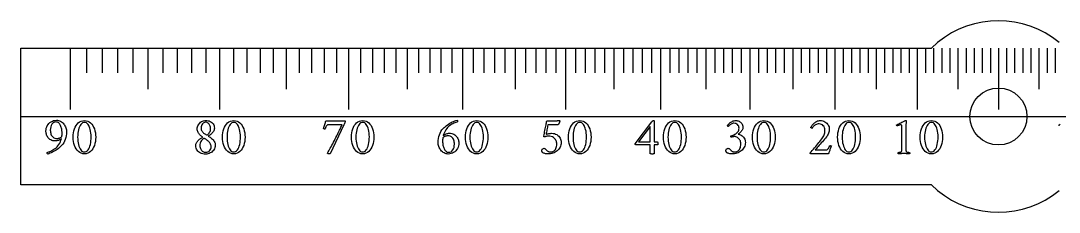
# Model space of a CAD drawing. Header units: millimetres. Extents: x -76 to 76, y -7 to 7.
# Drawn here: x -76 to 4.7, y -7.4 to 7.4 of the extents above; entities that cross this region are included whole.
import ezdxf

# ---------------------------------------------------------------- set-up
doc = ezdxf.new("R2010")
doc.units = ezdxf.units.MM
for name, color, linetype in [('CUT_INNER', 6, 'Continuous'), ('CUT_OUTER', 1, 'Continuous'), ('ENGRAVE', 7, 'Continuous'), ('ENGRAVE_FINE', 8, 'Continuous'), ('GUIDE', 3, 'Continuous'), ('TEXT', 5, 'Continuous')]:
    doc.layers.add(name, color=color, linetype=linetype)

msp = doc.modelspace()

# ---------------------------------------------------------------- linework, layer by layer
at = {"layer": 'CUT_INNER'}
msp.add_circle((0, 0), 2.2145, dxfattribs=at)
at = {"layer": 'CUT_OUTER'}
msp.add_lwpolyline([(-4.725, -5.7574), (-5.2075, -5.32), (-76, -5.32), (-76, 5.32), (-5.2075, 5.32), (-4.725, 5.7574)], dxfattribs=at)
for start, end in [(50.625, 129.375), (230.625, 309.375)]:
    msp.add_arc((0, 0), 7.448, start, end, dxfattribs=at)
at = {"layer": 'ENGRAVE'}
for points in [[(-72.15, 5.32), (-72.15, 0.532)], [(-66.1133, 5.32), (-66.1133, 2.128)], [(-60.541, 5.32), (-60.541, 0.532)], [(-55.3626, 5.32), (-55.3626, 2.128)], [(-50.52, 5.32), (-50.52, 0.532)], [(-45.9646, 5.32), (-45.9646, 2.128)], [(-41.6558, 5.32), (-41.6558, 0.532)], [(-37.5589, 5.32), (-37.5589, 2.128)], [(-33.6441, 5.32), (-33.6441, 0.532)], [(-29.8855, 5.32), (-29.8855, 2.128)], [(-26.2605, 5.32), (-26.2605, 0.532)], [(-22.7488, 5.32), (-22.7488, 2.128)], [(-19.3325, 5.32), (-19.3325, 0.532)], [(-15.9953, 5.32), (-15.9953, 2.128)], [(-12.722, 5.32), (-12.722, 0.532)], [(-9.4987, 5.32), (-9.4987, 2.128)], [(-6.3123, 5.32), (-6.3123, 0.532)], [(-3.1501, 5.32), (-3.1501, 2.128)], [(0, 5.32), (0, 0.532)], [(0, 5.32), (0, 0.532)], [(3.1501, 5.32), (3.1501, 2.128)]]:
    msp.add_lwpolyline(points, dxfattribs=at)
at = {"layer": 'ENGRAVE_FINE'}
for points in [[(-70.9016, 5.32), (-70.9016, 3.4048)], [(-69.6744, 5.32), (-69.6744, 3.4048)], [(-68.4678, 5.32), (-68.4678, 3.4048)], [(-67.281, 5.32), (-67.281, 3.4048)], [(-64.9642, 5.32), (-64.9642, 3.4048)], [(-63.8329, 5.32), (-63.8329, 3.4048)], [(-62.719, 5.32), (-62.719, 3.4048)], [(-61.6219, 5.32), (-61.6219, 3.4048)], [(-59.4759, 5.32), (-59.4759, 3.4048)], [(-58.4259, 5.32), (-58.4259, 3.4048)], [(-57.3907, 5.32), (-57.3907, 3.4048)], [(-56.3698, 5.32), (-56.3698, 3.4048)], [(-54.3689, 5.32), (-54.3689, 3.4048)], [(-53.3882, 5.32), (-53.3882, 3.4048)], [(-52.42, 5.32), (-52.42, 3.4048)], [(-51.4641, 5.32), (-51.4641, 3.4048)], [(-49.5873, 5.32), (-49.5873, 3.4048)], [(-48.6658, 5.32), (-48.6658, 3.4048)], [(-47.755, 5.32), (-47.755, 3.4048)], [(-46.8548, 5.32), (-46.8548, 3.4048)], [(-45.0843, 5.32), (-45.0843, 3.4048)], [(-44.2136, 5.32), (-44.2136, 3.4048)], [(-43.3521, 5.32), (-43.3521, 3.4048)], [(-42.4996, 5.32), (-42.4996, 3.4048)], [(-40.8205, 5.32), (-40.8205, 3.4048)], [(-39.9934, 5.32), (-39.9934, 3.4048)], [(-39.1743, 5.32), (-39.1743, 3.4048)], [(-38.3628, 5.32), (-38.3628, 3.4048)], [(-36.7623, 5.32), (-36.7623, 3.4048)], [(-35.9727, 5.32), (-35.9727, 3.4048)], [(-35.1899, 5.32), (-35.1899, 3.4048)], [(-34.4138, 5.32), (-34.4138, 3.4048)], [(-32.8806, 5.32), (-32.8806, 3.4048)], [(-32.1232, 5.32), (-32.1232, 3.4048)], [(-31.3717, 5.32), (-31.3717, 3.4048)], [(-30.6259, 5.32), (-30.6259, 3.4048)], [(-29.1505, 5.32), (-29.1505, 3.4048)], [(-28.4206, 5.32), (-28.4206, 3.4048)], [(-27.6958, 5.32), (-27.6958, 3.4048)], [(-26.9758, 5.32), (-26.9758, 3.4048)], [(-25.5497, 5.32), (-25.5497, 3.4048)], [(-24.8432, 5.32), (-24.8432, 3.4048)], [(-24.1411, 5.32), (-24.1411, 3.4048)], [(-23.443, 5.32), (-23.443, 3.4048)], [(-22.0585, 5.32), (-22.0585, 3.4048)], [(-21.3718, 5.32), (-21.3718, 3.4048)], [(-20.6887, 5.32), (-20.6887, 3.4048)], [(-20.009, 5.32), (-20.009, 3.4048)], [(-18.6593, 5.32), (-18.6593, 3.4048)], [(-17.989, 5.32), (-17.989, 3.4048)], [(-17.3217, 5.32), (-17.3217, 3.4048)], [(-16.6571, 5.32), (-16.6571, 3.4048)], [(-15.336, 5.32), (-15.336, 3.4048)], [(-14.6791, 5.32), (-14.6791, 3.4048)], [(-14.0245, 5.32), (-14.0245, 3.4048)], [(-13.3722, 5.32), (-13.3722, 3.4048)], [(-12.0738, 5.32), (-12.0738, 3.4048)], [(-11.4274, 5.32), (-11.4274, 3.4048)], [(-10.7829, 5.32), (-10.7829, 3.4048)], [(-10.14, 5.32), (-10.14, 3.4048)], [(-8.8589, 5.32), (-8.8589, 3.4048)], [(-8.2205, 5.32), (-8.2205, 3.4048)], [(-7.5833, 5.32), (-7.5833, 3.4048)], [(-6.9473, 5.32), (-6.9473, 3.4048)], [(-5.6783, 5.32), (-5.6783, 3.4048)], [(-5.0452, 5.32), (-5.0452, 3.4048)], [(-4.4129, 5.32), (-4.4129, 3.4048)], [(-3.7812, 5.32), (-3.7812, 3.4048)], [(-2.5195, 5.32), (-2.5195, 3.4048)], [(-1.8893, 5.32), (-1.8893, 3.4048)], [(-1.2594, 5.32), (-1.2594, 3.4048)], [(-0.6296, 5.32), (-0.6296, 3.4048)], [(0.6296, 5.32), (0.6296, 3.4048)], [(1.2594, 5.32), (1.2594, 3.4048)], [(1.8893, 5.32), (1.8893, 3.4048)], [(2.5195, 5.32), (2.5195, 3.4048)], [(3.7812, 5.32), (3.7812, 3.4048)], [(4.4129, 5.32), (4.4129, 3.4048)]]:
    msp.add_lwpolyline(points, dxfattribs=at)
at = {"layer": 'GUIDE'}
msp.add_lwpolyline([(-76, 0), (76, 0)], dxfattribs=at)
at = {"layer": 'TEXT'}
for points in [[(-73.954, -2.8035), (-73.888, -2.7808), (-73.8176, -2.754), (-73.7428, -2.7232), (-73.6636, -2.6881), (-73.5822, -2.648), (-73.5004, -2.6017), (-73.4184, -2.5491), (-73.3362, -2.4904), (-73.2557, -2.4247), (-73.1792, -2.3509), (-73.1064, -2.2692), (-73.0376, -2.1795), (-72.9749, -2.0808), (-72.9207, -1.972), (-72.875, -1.8532), (-72.8378, -1.7244), (-72.8912, -1.7652), (-72.9485, -1.8011), (-73.0097, -1.8321), (-73.0747, -1.8582), (-73.1396, -1.8789), (-73.2008, -1.8937), (-73.2581, -1.9026), (-73.3115, -1.9056), (-73.4123, -1.9007), (-73.5045, -1.886), (-73.5883, -1.8616), (-73.6636, -1.8273), (-73.7311, -1.7855), (-73.7913, -1.7383), (-73.8443, -1.6856), (-73.8902, -1.6276), (-73.9293, -1.5661), (-73.9622, -1.503), (-73.989, -1.4384), (-74.0096, -1.3722), (-74.0249, -1.307), (-74.0359, -1.2451), (-74.0424, -1.1865), (-74.0446, -1.1313), (-74.0378, -1.0203), (-74.0173, -0.914), (-73.9832, -0.8123), (-73.9355, -0.7153), (-73.8761, -0.6251), (-73.8073, -0.5438), (-73.7289, -0.4716), (-73.641, -0.4084), (-73.5457, -0.3571), (-73.4453, -0.3204), (-73.3398, -0.2984), (-73.2291, -0.2911), (-73.1407, -0.2961), (-73.0566, -0.3111), (-72.977, -0.3362), (-72.9017, -0.3714), (-72.8313, -0.4147), (-72.7663, -0.4646), (-72.7067, -0.5208), (-72.6525, -0.5835), (-72.6041, -0.6513), (-72.5619, -0.723), (-72.5258, -0.7986), (-72.496, -0.878), (-72.4725, -0.9592), (-72.4558, -1.0401), (-72.4458, -1.1208), (-72.4424, -1.2013), (-72.4485, -1.3537), (-72.4666, -1.502), (-72.4969, -1.6461), (-72.5392, -1.7861), (-72.5937, -1.9197), (-72.6602, -2.0446), (-72.7388, -2.1607), (-72.8296, -2.268), (-72.9027, -2.3447), (-72.982, -2.4184), (-73.0674, -2.4889), (-73.1591, -2.5563), (-73.2542, -2.6198), (-73.3501, -2.6784), (-73.4467, -2.732), (-73.5442, -2.7808), (-73.6403, -2.8242), (-73.7331, -2.8616), (-73.8226, -2.8932), (-73.9087, -2.9188), (-73.9218, -2.9157), (-73.9324, -2.9064), (-73.9404, -2.891), (-73.9458, -2.8694), (-73.9494, -2.8467), (-73.9519, -2.8282), (-73.9535, -2.8138), (-73.954, -2.8035)], [(-72.8049, -1.5473), (-72.801, -1.5141), (-72.7977, -1.4803), (-72.7948, -1.4461), (-72.7925, -1.4113), (-72.7907, -1.3763), (-72.7894, -1.3413), (-72.7887, -1.3063), (-72.7884, -1.2713), (-72.7902, -1.2026), (-72.7956, -1.1323), (-72.8046, -1.0605), (-72.8172, -0.9871), (-72.8334, -0.9143), (-72.8533, -0.844), (-72.8767, -0.7763), (-72.9037, -0.7112), (-72.9346, -0.6503), (-72.9696, -0.5953), (-73.0088, -0.5463), (-73.052, -0.5032), (-73.0991, -0.468), (-73.1498, -0.4429), (-73.2041, -0.4279), (-73.2621, -0.4229), (-73.3528, -0.4342), (-73.4356, -0.4682), (-73.5103, -0.5248), (-73.5771, -0.6041), (-73.6321, -0.7004), (-73.6713, -0.808), (-73.6949, -0.9269), (-73.7028, -1.0571), (-73.6997, -1.1404), (-73.6904, -1.2214), (-73.675, -1.3), (-73.6533, -1.3763), (-73.6248, -1.4478), (-73.5885, -1.5117), (-73.5444, -1.5682), (-73.4927, -1.6173), (-73.4327, -1.6569), (-73.364, -1.6852), (-73.2865, -1.7022), (-73.2003, -1.7079), (-73.1559, -1.7062), (-73.1091, -1.7012), (-73.0601, -1.6928), (-73.0088, -1.6811), (-72.9566, -1.6627), (-72.9053, -1.6343), (-72.8547, -1.5958), (-72.8049, -1.5473)], [(-71.0544, -0.3158), (-70.9179, -0.3268), (-70.7924, -0.36), (-70.6779, -0.4154), (-70.5746, -0.4929), (-70.4827, -0.5888), (-70.4026, -0.6993), (-70.3344, -0.8246), (-70.278, -0.9645), (-70.2339, -1.1152), (-70.2024, -1.2729), (-70.1834, -1.4375), (-70.1771, -1.609), (-70.1836, -1.7806), (-70.2029, -1.9452), (-70.2351, -2.1029), (-70.2801, -2.2536), (-70.3374, -2.3937), (-70.4062, -2.5193), (-70.4867, -2.6305), (-70.5787, -2.7273), (-70.6818, -2.8057), (-70.7955, -2.8616), (-70.9197, -2.8952), (-71.0544, -2.9064), (-71.1857, -2.8952), (-71.3077, -2.8616), (-71.4205, -2.8057), (-71.524, -2.7273), (-71.617, -2.6305), (-71.6985, -2.5193), (-71.7684, -2.3937), (-71.8267, -2.2536), (-71.8726, -2.1029), (-71.9055, -1.9452), (-71.9251, -1.7806), (-71.9317, -1.609), (-71.9253, -1.4375), (-71.906, -1.2729), (-71.8738, -1.1152), (-71.8287, -0.9645), (-71.7713, -0.8246), (-71.7021, -0.6993), (-71.621, -0.5888), (-71.5281, -0.4929), (-71.4243, -0.4154), (-71.3108, -0.36), (-71.1875, -0.3268), (-71.0544, -0.3158)], [(-71.0338, -0.464), (-71.1153, -0.4737), (-71.1909, -0.5027), (-71.2605, -0.5509), (-71.3242, -0.6185), (-71.3815, -0.7023), (-71.4318, -0.7992), (-71.4752, -0.9092), (-71.5116, -1.0324), (-71.5404, -1.1658), (-71.561, -1.3063), (-71.5734, -1.4541), (-71.5775, -1.609), (-71.5734, -1.7623), (-71.561, -1.9092), (-71.5404, -2.0496), (-71.5116, -2.1836), (-71.4757, -2.3078), (-71.4339, -2.4189), (-71.3861, -2.5168), (-71.3324, -2.6017), (-71.2736, -2.6701), (-71.2104, -2.719), (-71.1428, -2.7484), (-71.0709, -2.7582), (-70.9841, -2.7481), (-70.9051, -2.718), (-70.8338, -2.6678), (-70.7702, -2.5975), (-70.7142, -2.5105), (-70.6657, -2.4101), (-70.6247, -2.2964), (-70.5911, -2.1692), (-70.5649, -2.0325), (-70.5463, -1.8901), (-70.5351, -1.7421), (-70.5313, -1.5884), (-70.5353, -1.4339), (-70.5473, -1.2873), (-70.5673, -1.1486), (-70.5952, -1.018), (-70.6302, -0.8978), (-70.6714, -0.7904), (-70.7187, -0.696), (-70.7723, -0.6144), (-70.8311, -0.5486), (-70.8943, -0.5016), (-70.9619, -0.4734), (-71.0338, -0.464)], [(-61.616, -0.3075), (-61.5273, -0.3119), (-61.4425, -0.325), (-61.3616, -0.3469), (-61.2845, -0.3775), (-61.213, -0.4164), (-61.1491, -0.463), (-61.0926, -0.5173), (-61.0435, -0.5794), (-61.0039, -0.6489), (-60.9756, -0.7256), (-60.9586, -0.8095), (-60.9529, -0.9006), (-60.9575, -0.9763), (-60.9714, -1.0468), (-60.9946, -1.1122), (-61.027, -1.1725), (-61.066, -1.2281), (-61.1089, -1.2795), (-61.1556, -1.3269), (-61.2062, -1.3702), (-61.2581, -1.4098), (-61.3087, -1.4464), (-61.358, -1.4798), (-61.406, -1.5102), (-61.4168, -1.5148), (-61.4204, -1.5205), (-61.4168, -1.5272), (-61.406, -1.5349), (-61.3443, -1.5704), (-61.2829, -1.6111), (-61.2218, -1.6569), (-61.1609, -1.7079), (-61.1027, -1.763), (-61.0497, -1.8212), (-61.0018, -1.8824), (-60.9591, -1.9468), (-60.9239, -2.0134), (-60.8989, -2.0817), (-60.8838, -2.1514), (-60.8788, -2.2227), (-60.8855, -2.3211), (-60.9055, -2.4143), (-60.939, -2.5023), (-60.9859, -2.5852), (-61.0436, -2.6612), (-61.1099, -2.7288), (-61.1847, -2.7879), (-61.268, -2.8385), (-61.3572, -2.879), (-61.4497, -2.908), (-61.5456, -2.9254), (-61.6449, -2.9311), (-61.751, -2.926), (-61.8513, -2.9106), (-61.9456, -2.8848), (-62.0341, -2.8488), (-62.1148, -2.8035), (-62.1859, -2.7499), (-62.2476, -2.6881), (-62.2997, -2.6181), (-62.3412, -2.5412), (-62.3708, -2.4585), (-62.3885, -2.3702), (-62.3945, -2.2763), (-62.3909, -2.2119), (-62.38, -2.1507), (-62.362, -2.0925), (-62.3368, -2.0374), (-62.3062, -1.9854), (-62.2719, -1.9365), (-62.2341, -1.8907), (-62.1926, -1.8479), (-62.1493, -1.8083), (-62.1056, -1.7717), (-62.0617, -1.7383), (-62.0176, -1.7079), (-61.9753, -1.6803), (-61.9368, -1.6554), (-61.9021, -1.633), (-61.8714, -1.6132), (-61.8652, -1.6072), (-61.8631, -1.6018), (-61.8652, -1.5969), (-61.8714, -1.5926), (-61.9135, -1.5652), (-61.9574, -1.5323), (-62.0031, -1.4941), (-62.0505, -1.4505), (-62.0971, -1.4022), (-62.1401, -1.3501), (-62.1795, -1.2941), (-62.2153, -1.2342), (-62.245, -1.1709), (-62.2663, -1.1045), (-62.279, -1.035), (-62.2833, -0.9624), (-62.2775, -0.8775), (-62.2601, -0.7956), (-62.2311, -0.7168), (-62.1906, -0.6411), (-62.1405, -0.5705), (-62.083, -0.5068), (-62.018, -0.45), (-61.9455, -0.4002), (-61.8678, -0.3597), (-61.7869, -0.3307), (-61.703, -0.3133), (-61.616, -0.3075)], [(-61.6366, -0.4476), (-61.706, -0.4558), (-61.77, -0.4805), (-61.8285, -0.5217), (-61.8817, -0.5794), (-61.9258, -0.6484), (-61.9574, -0.7235), (-61.9763, -0.8049), (-61.9826, -0.8924), (-61.9781, -0.9656), (-61.9646, -1.0329), (-61.942, -1.0943), (-61.9105, -1.1498), (-61.8728, -1.1999), (-61.8317, -1.2451), (-61.7873, -1.2853), (-61.7396, -1.3207), (-61.6917, -1.3524), (-61.6469, -1.3815), (-61.6052, -1.408), (-61.5666, -1.4319), (-61.562, -1.4337), (-61.5563, -1.435), (-61.5496, -1.4358), (-61.5419, -1.4361), (-61.5401, -1.4361), (-61.5388, -1.4361), (-61.538, -1.4361), (-61.5378, -1.4361), (-61.5318, -1.4358), (-61.5264, -1.435), (-61.5215, -1.4337), (-61.5172, -1.4319), (-61.4585, -1.3882), (-61.406, -1.3393), (-61.3596, -1.2852), (-61.3195, -1.226), (-61.287, -1.1616), (-61.2639, -1.0921), (-61.25, -1.0175), (-61.2453, -0.9377), (-61.2483, -0.8785), (-61.2572, -0.8203), (-61.272, -0.7632), (-61.2927, -0.707), (-61.3188, -0.6538), (-61.3499, -0.6051), (-61.3858, -0.5611), (-61.4266, -0.5217), (-61.4721, -0.4893), (-61.5223, -0.4661), (-61.5772, -0.4522), (-61.6366, -0.4476)], [(-59.4455, -0.3158), (-59.3089, -0.3268), (-59.1834, -0.36), (-59.069, -0.4154), (-58.9656, -0.4929), (-58.8737, -0.5888), (-58.7937, -0.6993), (-58.7255, -0.8246), (-58.6691, -0.9645), (-58.6249, -1.1152), (-58.5934, -1.2729), (-58.5745, -1.4375), (-58.5682, -1.609), (-58.5746, -1.7806), (-58.5939, -1.9452), (-58.6261, -2.1029), (-58.6711, -2.2536), (-58.7284, -2.3937), (-58.7973, -2.5193), (-58.8777, -2.6305), (-58.9698, -2.7273), (-59.0728, -2.8057), (-59.1865, -2.8616), (-59.3107, -2.8952), (-59.4455, -2.9064), (-59.5767, -2.8952), (-59.6988, -2.8616), (-59.8115, -2.8057), (-59.915, -2.7273), (-60.0081, -2.6305), (-60.0895, -2.5193), (-60.1594, -2.3937), (-60.2177, -2.2536), (-60.2637, -2.1029), (-60.2965, -1.9452), (-60.3162, -1.7806), (-60.3227, -1.609), (-60.3163, -1.4375), (-60.297, -1.2729), (-60.2648, -1.1152), (-60.2198, -0.9645), (-60.1624, -0.8246), (-60.0931, -0.6993), (-60.012, -0.5888), (-59.9191, -0.4929), (-59.8154, -0.4154), (-59.7019, -0.36), (-59.5785, -0.3268), (-59.4455, -0.3158)], [(-59.4249, -0.464), (-59.5063, -0.4737), (-59.5819, -0.5027), (-59.6515, -0.5509), (-59.7152, -0.6185), (-59.7725, -0.7023), (-59.8228, -0.7992), (-59.8662, -0.9092), (-59.9026, -1.0324), (-59.9315, -1.1658), (-59.9521, -1.3063), (-59.9644, -1.4541), (-59.9685, -1.609), (-59.9644, -1.7623), (-59.9521, -1.9092), (-59.9315, -2.0496), (-59.9026, -2.1836), (-59.8667, -2.3078), (-59.8249, -2.4189), (-59.7771, -2.5168), (-59.7235, -2.6017), (-59.6647, -2.6701), (-59.6015, -2.719), (-59.5339, -2.7484), (-59.4619, -2.7582), (-59.3752, -2.7481), (-59.2962, -2.718), (-59.2249, -2.6678), (-59.1613, -2.5975), (-59.1053, -2.5105), (-59.0568, -2.4101), (-59.0157, -2.2964), (-58.9821, -2.1692), (-58.956, -2.0325), (-58.9373, -1.8901), (-58.9261, -1.7421), (-58.9224, -1.5884), (-58.9264, -1.4339), (-58.9383, -1.2873), (-58.9583, -1.1486), (-58.9862, -1.018), (-59.0212, -0.8978), (-59.0624, -0.7904), (-59.1098, -0.696), (-59.1633, -0.6144), (-59.2222, -0.5486), (-59.2853, -0.5016), (-59.3529, -0.4734), (-59.4249, -0.464)], [(-51.0719, -0.3487), (-51.032, -0.3483), (-50.9905, -0.3472), (-50.9475, -0.3452), (-50.903, -0.3425), (-50.8623, -0.3398), (-50.8309, -0.3379), (-50.8088, -0.3367), (-50.7959, -0.3364), (-50.7851, -0.3387), (-50.7774, -0.3456), (-50.7728, -0.3572), (-50.7712, -0.3734), (-50.7735, -0.396), (-50.7805, -0.4223), (-50.7921, -0.4526), (-50.8083, -0.4867), (-50.8271, -0.5234), (-50.8464, -0.5613), (-50.8662, -0.6006), (-50.8865, -0.6411), (-51.945, -2.9023), (-51.9523, -2.9077), (-51.9615, -2.9116), (-51.9728, -2.9139), (-51.9862, -2.9147), (-52.0102, -2.9133), (-52.0367, -2.909), (-52.0658, -2.9019), (-52.0974, -2.892), (-52.1263, -2.8803), (-52.1469, -2.8678), (-52.1592, -2.8546), (-52.1633, -2.8405), (-52.1106, -2.7582), (-52.0552, -2.6676), (-51.9973, -2.5687), (-51.9368, -2.4616), (-51.8746, -2.3489), (-51.8117, -2.233), (-51.748, -2.1141), (-51.6835, -1.9921), (-51.6194, -1.869), (-51.5569, -1.747), (-51.4959, -1.626), (-51.4364, -1.5061), (-51.3792, -1.3893), (-51.3252, -1.278), (-51.2742, -1.1721), (-51.2263, -1.0716), (-51.1823, -0.9786), (-51.1429, -0.8955), (-51.1082, -0.8221), (-51.0781, -0.7585), (-51.0537, -0.7072), (-51.0364, -0.6705), (-51.0259, -0.6485), (-51.0225, -0.6411), (-52.0439, -0.6411), (-52.1, -0.6458), (-52.1489, -0.6597), (-52.1906, -0.6828), (-52.2251, -0.7153), (-52.255, -0.7578), (-52.2828, -0.811), (-52.3085, -0.8751), (-52.3322, -0.95), (-52.3368, -0.9609), (-52.3466, -0.9686), (-52.3616, -0.9732), (-52.3816, -0.9748), (-52.3887, -0.9742), (-52.3976, -0.9727), (-52.4083, -0.9701), (-52.4208, -0.9665), (-52.4332, -0.9624), (-52.4439, -0.9583), (-52.4528, -0.9542), (-52.4599, -0.95), (-52.4335, -0.8673), (-52.4079, -0.7838), (-52.383, -0.6995), (-52.359, -0.6144), (-52.337, -0.5337), (-52.3183, -0.4625), (-52.303, -0.4008), (-52.291, -0.3487)], [(-49.4244, -0.3158), (-49.2878, -0.3268), (-49.1623, -0.36), (-49.0479, -0.4154), (-48.9446, -0.4929), (-48.8527, -0.5888), (-48.7726, -0.6993), (-48.7044, -0.8246), (-48.648, -0.9645), (-48.6039, -1.1152), (-48.5723, -1.2729), (-48.5534, -1.4375), (-48.5471, -1.609), (-48.5535, -1.7806), (-48.5729, -1.9452), (-48.605, -2.1029), (-48.6501, -2.2536), (-48.7074, -2.3937), (-48.7762, -2.5193), (-48.8567, -2.6305), (-48.9487, -2.7273), (-49.0518, -2.8057), (-49.1654, -2.8616), (-49.2896, -2.8952), (-49.4244, -2.9064), (-49.5557, -2.8952), (-49.6777, -2.8616), (-49.7904, -2.8057), (-49.8939, -2.7273), (-49.987, -2.6305), (-50.0685, -2.5193), (-50.1383, -2.3937), (-50.1967, -2.2536), (-50.2426, -2.1029), (-50.2754, -1.9452), (-50.2951, -1.7806), (-50.3017, -1.609), (-50.2952, -1.4375), (-50.2759, -1.2729), (-50.2438, -1.1152), (-50.1987, -0.9645), (-50.1413, -0.8246), (-50.0721, -0.6993), (-49.991, -0.5888), (-49.898, -0.4929), (-49.7943, -0.4154), (-49.6808, -0.36), (-49.5575, -0.3268), (-49.4244, -0.3158)], [(-49.4038, -0.464), (-49.4853, -0.4737), (-49.5608, -0.5027), (-49.6305, -0.5509), (-49.6942, -0.6185), (-49.7514, -0.7023), (-49.8018, -0.7992), (-49.8451, -0.9092), (-49.8816, -1.0324), (-49.9104, -1.1658), (-49.931, -1.3063), (-49.9434, -1.4541), (-49.9475, -1.609), (-49.9434, -1.7623), (-49.931, -1.9092), (-49.9104, -2.0496), (-49.8816, -2.1836), (-49.8457, -2.3078), (-49.8038, -2.4189), (-49.7561, -2.5168), (-49.7024, -2.6017), (-49.6436, -2.6701), (-49.5804, -2.719), (-49.5128, -2.7484), (-49.4409, -2.7582), (-49.3541, -2.7481), (-49.2751, -2.718), (-49.2038, -2.6678), (-49.1402, -2.5975), (-49.0842, -2.5105), (-49.0357, -2.4101), (-48.9946, -2.2964), (-48.961, -2.1692), (-48.9349, -2.0325), (-48.9163, -1.8901), (-48.9051, -1.7421), (-48.9013, -1.5884), (-48.9053, -1.4339), (-48.9173, -1.2873), (-48.9372, -1.1486), (-48.9652, -1.018), (-49.0002, -0.8978), (-49.0414, -0.7904), (-49.0887, -0.696), (-49.1423, -0.6144), (-49.2011, -0.5486), (-49.2643, -0.5016), (-49.3319, -0.4734), (-49.4038, -0.464)], [(-42.6855, -1.3043), (-42.5847, -1.3091), (-42.4924, -1.3238), (-42.4086, -1.3483), (-42.3333, -1.3825), (-42.2659, -1.4243), (-42.2057, -1.4716), (-42.1526, -1.5242), (-42.1068, -1.5823), (-42.0676, -1.6438), (-42.0342, -1.7069), (-42.0068, -1.7715), (-41.9853, -1.8376), (-41.9691, -1.9029), (-41.9575, -1.9648), (-41.9506, -2.0234), (-41.9483, -2.0786), (-41.9551, -2.1879), (-41.9755, -2.2933), (-42.0096, -2.3948), (-42.0574, -2.4925), (-42.1166, -2.5836), (-42.1851, -2.6655), (-42.2628, -2.7381), (-42.3498, -2.8014), (-42.4444, -2.8528), (-42.5449, -2.8894), (-42.6514, -2.9115), (-42.7638, -2.9188), (-42.8522, -2.9138), (-42.9362, -2.8987), (-43.0159, -2.8736), (-43.0912, -2.8385), (-43.1616, -2.7951), (-43.2266, -2.7453), (-43.2862, -2.689), (-43.3404, -2.6264), (-43.3889, -2.5585), (-43.4315, -2.4868), (-43.4682, -2.4113), (-43.4989, -2.3319), (-43.5233, -2.2507), (-43.5406, -2.1697), (-43.5511, -2.089), (-43.5545, -2.0086), (-43.5484, -1.8562), (-43.5298, -1.7079), (-43.4989, -1.5637), (-43.4557, -1.4237), (-43.4006, -1.2901), (-43.3342, -1.1653), (-43.2565, -1.0492), (-43.1674, -0.9418), (-43.0926, -0.8651), (-43.0124, -0.7915), (-42.9268, -0.7209), (-42.8358, -0.6535), (-42.7416, -0.5899), (-42.6464, -0.531), (-42.5501, -0.4767), (-42.4528, -0.427), (-42.3566, -0.383), (-42.2638, -0.3456), (-42.1744, -0.315), (-42.0883, -0.2911), (-42.0752, -0.294), (-42.0646, -0.3029), (-42.0566, -0.3177), (-42.0512, -0.3384), (-42.0476, -0.3604), (-42.045, -0.3791), (-42.0435, -0.3944), (-42.043, -0.4064), (-42.109, -0.429), (-42.1794, -0.4558), (-42.2542, -0.4867), (-42.3333, -0.5217), (-42.4148, -0.5619), (-42.4966, -0.6082), (-42.5785, -0.6607), (-42.6608, -0.7194), (-42.7411, -0.7852), (-42.8173, -0.8589), (-42.8894, -0.9407), (-42.9573, -1.0304), (-43.0194, -1.1291), (-43.0737, -1.2378), (-43.1203, -1.3566), (-43.1592, -1.4855), (-43.1041, -1.4447), (-43.0459, -1.4088), (-42.9846, -1.3778), (-42.9203, -1.3516), (-42.8562, -1.3309), (-42.7957, -1.3161), (-42.7388, -1.3072), (-42.6855, -1.3043)], [(-40.5602, -0.3158), (-40.4237, -0.3268), (-40.2982, -0.36), (-40.1838, -0.4154), (-40.0804, -0.4929), (-39.9885, -0.5888), (-39.9085, -0.6993), (-39.8402, -0.8246), (-39.7839, -0.9645), (-39.7397, -1.1152), (-39.7082, -1.2729), (-39.6893, -1.4375), (-39.683, -1.609), (-39.6894, -1.7806), (-39.7087, -1.9452), (-39.7409, -2.1029), (-39.7859, -2.2536), (-39.8432, -2.3937), (-39.9121, -2.5193), (-39.9925, -2.6305), (-40.0845, -2.7273), (-40.1876, -2.8057), (-40.3013, -2.8616), (-40.4255, -2.8952), (-40.5602, -2.9064), (-40.6915, -2.8952), (-40.8135, -2.8616), (-40.9263, -2.8057), (-41.0298, -2.7273), (-41.1228, -2.6305), (-41.2043, -2.5193), (-41.2742, -2.3937), (-41.3325, -2.2536), (-41.3785, -2.1029), (-41.4113, -1.9452), (-41.431, -1.7806), (-41.4375, -1.609), (-41.4311, -1.4375), (-41.4118, -1.2729), (-41.3796, -1.1152), (-41.3346, -0.9645), (-41.2772, -0.8246), (-41.2079, -0.6993), (-41.1268, -0.5888), (-41.0339, -0.4929), (-40.9302, -0.4154), (-40.8166, -0.36), (-40.6933, -0.3268), (-40.5602, -0.3158)], [(-40.5397, -0.464), (-40.6211, -0.4737), (-40.6967, -0.5027), (-40.7663, -0.5509), (-40.83, -0.6185), (-40.8873, -0.7023), (-40.9376, -0.7992), (-40.981, -0.9092), (-41.0174, -1.0324), (-41.0463, -1.1658), (-41.0668, -1.3063), (-41.0792, -1.4541), (-41.0833, -1.609), (-41.0792, -1.7623), (-41.0668, -1.9092), (-41.0463, -2.0496), (-41.0174, -2.1836), (-40.9815, -2.3078), (-40.9397, -2.4189), (-40.8919, -2.5168), (-40.8383, -2.6017), (-40.7794, -2.6701), (-40.7162, -2.719), (-40.6487, -2.7484), (-40.5767, -2.7582), (-40.49, -2.7481), (-40.4109, -2.718), (-40.3396, -2.6678), (-40.2761, -2.5975), (-40.2201, -2.5105), (-40.1715, -2.4101), (-40.1305, -2.2964), (-40.0969, -2.1692), (-40.0708, -2.0325), (-40.0521, -1.8901), (-40.0409, -1.7421), (-40.0372, -1.5884), (-40.0412, -1.4339), (-40.0531, -1.2873), (-40.0731, -1.1486), (-40.101, -1.018), (-40.136, -0.8978), (-40.1772, -0.7904), (-40.2246, -0.696), (-40.2781, -0.6144), (-40.3369, -0.5486), (-40.4001, -0.5016), (-40.4677, -0.4734), (-40.5397, -0.464)], [(-34.7397, -1.3043), (-34.6247, -1.311), (-34.5188, -1.331), (-34.4219, -1.3645), (-34.334, -1.4113), (-34.2553, -1.4684), (-34.1862, -1.5323), (-34.1266, -1.6033), (-34.0766, -1.6811), (-34.0369, -1.7631), (-34.0086, -1.8464), (-33.9916, -1.9309), (-33.986, -2.0168), (-33.9915, -2.1173), (-34.0081, -2.2129), (-34.0358, -2.3037), (-34.0745, -2.3895), (-34.1224, -2.4699), (-34.1775, -2.544), (-34.2398, -2.6119), (-34.3093, -2.6737), (-34.3846, -2.7289), (-34.4642, -2.7772), (-34.5483, -2.8185), (-34.6367, -2.8529), (-34.7278, -2.8799), (-34.82, -2.8992), (-34.9132, -2.9108), (-35.0074, -2.9147), (-35.049, -2.9133), (-35.0954, -2.909), (-35.1468, -2.9019), (-35.203, -2.892), (-35.2603, -2.879), (-35.3147, -2.8627), (-35.3664, -2.843), (-35.4151, -2.8199), (-35.4244, -2.8117), (-35.4357, -2.7993), (-35.4491, -2.7829), (-35.4646, -2.7623), (-35.479, -2.7394), (-35.4893, -2.7159), (-35.4955, -2.692), (-35.4975, -2.6676), (-35.4943, -2.6264), (-35.4846, -2.5893), (-35.4686, -2.5563), (-35.446, -2.5275), (-35.4194, -2.5041), (-35.3909, -2.4874), (-35.3607, -2.4773), (-35.3286, -2.474), (-35.2897, -2.478), (-35.255, -2.4899), (-35.2248, -2.5099), (-35.1989, -2.5378), (-35.1751, -2.5688), (-35.151, -2.598), (-35.1267, -2.6255), (-35.1021, -2.6511), (-35.0719, -2.6777), (-35.0388, -2.7), (-35.0029, -2.7179), (-34.9641, -2.7314), (-34.9241, -2.7413), (-34.8843, -2.7484), (-34.8448, -2.7526), (-34.8056, -2.754), (-34.7519, -2.7503), (-34.698, -2.7391), (-34.6438, -2.7205), (-34.5893, -2.6943), (-34.537, -2.6596), (-34.4889, -2.615), (-34.4453, -2.5607), (-34.4061, -2.4966), (-34.3736, -2.4218), (-34.3505, -2.3355), (-34.3366, -2.2375), (-34.3319, -2.128), (-34.3359, -2.0635), (-34.3479, -1.9977), (-34.3678, -1.9307), (-34.3958, -1.8623), (-34.4324, -1.7959), (-34.4787, -1.7347), (-34.5344, -1.6785), (-34.5996, -1.6276), (-34.6756, -1.5852), (-34.7634, -1.555), (-34.863, -1.5368), (-34.9744, -1.5308), (-35.0102, -1.5319), (-35.0517, -1.5354), (-35.0988, -1.5412), (-35.1515, -1.5493), (-35.2033, -1.559), (-35.2473, -1.5694), (-35.2836, -1.5806), (-35.3122, -1.5926), (-35.3182, -1.5914), (-35.324, -1.5879), (-35.3296, -1.5821), (-35.3348, -1.574), (-35.3393, -1.5646), (-35.3426, -1.555), (-35.3445, -1.5451), (-35.3451, -1.5349), (-35.3225, -1.4216), (-35.2998, -1.3084), (-35.2772, -1.1951), (-35.2545, -1.0818), (-35.2322, -0.9705), (-35.2108, -0.863), (-35.19, -0.7594), (-35.1701, -0.6597), (-35.1517, -0.5664), (-35.1356, -0.4821), (-35.1218, -0.4068), (-35.1104, -0.3405), (-34.5173, -0.3405), (-34.4758, -0.34), (-34.4339, -0.3384), (-34.3914, -0.3358), (-34.3484, -0.3322), (-34.307, -0.328), (-34.2691, -0.3235), (-34.2349, -0.3187), (-34.2042, -0.3137), (-34.179, -0.3092), (-34.161, -0.306), (-34.1502, -0.3041), (-34.1466, -0.3034), (-34.1367, -0.3093), (-34.1275, -0.3147), (-34.1192, -0.3196), (-34.1116, -0.324), (-34.1053, -0.3286), (-34.1008, -0.3343), (-34.0981, -0.341), (-34.0972, -0.3487), (-34.0981, -0.3573), (-34.1008, -0.3709), (-34.1053, -0.3893), (-34.1116, -0.4126), (-34.1196, -0.4389), (-34.1291, -0.4666), (-34.1401, -0.4956), (-34.1528, -0.5258), (-34.1668, -0.5557), (-34.1821, -0.5835), (-34.1987, -0.6092), (-34.2166, -0.6329), (-34.2598, -0.637), (-34.3072, -0.6411), (-34.3587, -0.6453), (-34.4143, -0.6494), (-34.4745, -0.653), (-34.5399, -0.6556), (-34.6104, -0.6571), (-34.6861, -0.6576), (-35.0239, -0.6576), (-35.0423, -0.7486), (-35.0604, -0.8404), (-35.0783, -0.9329), (-35.0959, -1.0262), (-35.1136, -1.1188), (-35.1315, -1.209), (-35.1496, -1.2969), (-35.168, -1.3825), (-35.1236, -1.3667), (-35.0728, -1.3521), (-35.0155, -1.3389), (-34.9518, -1.3269), (-34.8883, -1.317), (-34.8318, -1.3099), (-34.7823, -1.3057), (-34.7397, -1.3043)], [(-32.5485, -0.3158), (-32.412, -0.3268), (-32.2865, -0.36), (-32.172, -0.4154), (-32.0687, -0.4929), (-31.9768, -0.5888), (-31.8967, -0.6993), (-31.8285, -0.8246), (-31.7721, -0.9645), (-31.728, -1.1152), (-31.6965, -1.2729), (-31.6775, -1.4375), (-31.6712, -1.609), (-31.6777, -1.7806), (-31.697, -1.9452), (-31.7292, -2.1029), (-31.7742, -2.2536), (-31.8315, -2.3937), (-31.9003, -2.5193), (-31.9808, -2.6305), (-32.0728, -2.7273), (-32.1759, -2.8057), (-32.2896, -2.8616), (-32.4138, -2.8952), (-32.5485, -2.9064), (-32.6798, -2.8952), (-32.8018, -2.8616), (-32.9146, -2.8057), (-33.0181, -2.7273), (-33.1111, -2.6305), (-33.1926, -2.5193), (-33.2625, -2.3937), (-33.3208, -2.2536), (-33.3667, -2.1029), (-33.3995, -1.9452), (-33.4192, -1.7806), (-33.4258, -1.609), (-33.4194, -1.4375), (-33.4001, -1.2729), (-33.3679, -1.1152), (-33.3228, -0.9645), (-33.2654, -0.8246), (-33.1962, -0.6993), (-33.1151, -0.5888), (-33.0222, -0.4929), (-32.9184, -0.4154), (-32.8049, -0.36), (-32.6816, -0.3268), (-32.5485, -0.3158)], [(-32.5279, -0.464), (-32.6094, -0.4737), (-32.685, -0.5027), (-32.7546, -0.5509), (-32.8183, -0.6185), (-32.8756, -0.7023), (-32.9259, -0.7992), (-32.9693, -0.9092), (-33.0057, -1.0324), (-33.0345, -1.1658), (-33.0551, -1.3063), (-33.0675, -1.4541), (-33.0716, -1.609), (-33.0675, -1.7623), (-33.0551, -1.9092), (-33.0345, -2.0496), (-33.0057, -2.1836), (-32.9698, -2.3078), (-32.928, -2.4189), (-32.8802, -2.5168), (-32.8265, -2.6017), (-32.7677, -2.6701), (-32.7045, -2.719), (-32.6369, -2.7484), (-32.565, -2.7582), (-32.4782, -2.7481), (-32.3992, -2.718), (-32.3279, -2.6678), (-32.2643, -2.5975), (-32.2083, -2.5105), (-32.1598, -2.4101), (-32.1188, -2.2964), (-32.0852, -2.1692), (-32.059, -2.0325), (-32.0404, -1.8901), (-32.0292, -1.7421), (-32.0254, -1.5884), (-32.0294, -1.4339), (-32.0414, -1.2873), (-32.0614, -1.1486), (-32.0893, -1.018), (-32.1243, -0.8978), (-32.1655, -0.7904), (-32.2128, -0.696), (-32.2664, -0.6144), (-32.3252, -0.5486), (-32.3884, -0.5016), (-32.456, -0.4734), (-32.5279, -0.464)], [(-26.8206, -0.3034), (-26.8053, -0.305), (-26.7923, -0.3096), (-26.7816, -0.3173), (-26.7732, -0.3281), (-26.7669, -0.3405), (-26.7624, -0.3528), (-26.7597, -0.3652), (-26.7588, -0.3775), (-26.7588, -1.9633), (-26.5199, -1.9633), (-26.5099, -1.9663), (-26.5004, -1.9756), (-26.4914, -1.9911), (-26.4829, -2.0127), (-26.4757, -2.0384), (-26.4705, -2.0662), (-26.4674, -2.0961), (-26.4664, -2.128), (-26.4672, -2.1491), (-26.4695, -2.1671), (-26.4733, -2.1821), (-26.4787, -2.1939), (-26.7588, -2.1939), (-26.7588, -2.8982), (-26.7605, -2.8988), (-26.7655, -2.9008), (-26.7739, -2.904), (-26.7856, -2.9085), (-26.8048, -2.913), (-26.8355, -2.9162), (-26.8779, -2.9181), (-26.9318, -2.9188), (-26.9949, -2.9167), (-27.0399, -2.9106), (-27.0669, -2.9003), (-27.076, -2.8858), (-27.076, -2.1939), (-28.2086, -2.1939), (-28.2183, -2.1871), (-28.2266, -2.179), (-28.2337, -2.1696), (-28.2395, -2.1589), (-28.244, -2.1479), (-28.2472, -2.1378), (-28.2491, -2.1284), (-28.2498, -2.1198), (-26.94, -0.4064), (-26.9287, -0.3931), (-26.9153, -0.3781), (-26.8999, -0.3612), (-26.8824, -0.3425), (-26.8646, -0.3254), (-26.8484, -0.3132), (-26.8337, -0.3059), (-26.8206, -0.3034)], [(-27.076, -0.7853), (-27.978, -1.9633), (-27.076, -1.9633)], [(-25.1649, -0.3158), (-25.0283, -0.3268), (-24.9028, -0.36), (-24.7884, -0.4154), (-24.685, -0.4929), (-24.5931, -0.5888), (-24.5131, -0.6993), (-24.4449, -0.8246), (-24.3885, -0.9645), (-24.3444, -1.1152), (-24.3128, -1.2729), (-24.2939, -1.4375), (-24.2876, -1.609), (-24.294, -1.7806), (-24.3133, -1.9452), (-24.3455, -2.1029), (-24.3906, -2.2536), (-24.4478, -2.3937), (-24.5167, -2.5193), (-24.5971, -2.6305), (-24.6892, -2.7273), (-24.7923, -2.8057), (-24.9059, -2.8616), (-25.0301, -2.8952), (-25.1649, -2.9064), (-25.2962, -2.8952), (-25.4182, -2.8616), (-25.5309, -2.8057), (-25.6344, -2.7273), (-25.7275, -2.6305), (-25.8089, -2.5193), (-25.8788, -2.3937), (-25.9371, -2.2536), (-25.9831, -2.1029), (-26.0159, -1.9452), (-26.0356, -1.7806), (-26.0422, -1.609), (-26.0357, -1.4375), (-26.0164, -1.2729), (-25.9842, -1.1152), (-25.9392, -0.9645), (-25.8818, -0.8246), (-25.8125, -0.6993), (-25.7315, -0.5888), (-25.6385, -0.4929), (-25.5348, -0.4154), (-25.4213, -0.36), (-25.298, -0.3268), (-25.1649, -0.3158)], [(-25.1443, -0.464), (-25.2258, -0.4737), (-25.3013, -0.5027), (-25.3709, -0.5509), (-25.4347, -0.6185), (-25.4919, -0.7023), (-25.5423, -0.7992), (-25.5856, -0.9092), (-25.6221, -1.0324), (-25.6509, -1.1658), (-25.6715, -1.3063), (-25.6838, -1.4541), (-25.688, -1.609), (-25.6838, -1.7623), (-25.6715, -1.9092), (-25.6509, -2.0496), (-25.6221, -2.1836), (-25.5861, -2.3078), (-25.5443, -2.4189), (-25.4966, -2.5168), (-25.4429, -2.6017), (-25.3841, -2.6701), (-25.3209, -2.719), (-25.2533, -2.7484), (-25.1814, -2.7582), (-25.0946, -2.7481), (-25.0156, -2.718), (-24.9443, -2.6678), (-24.8807, -2.5975), (-24.8247, -2.5105), (-24.7762, -2.4101), (-24.7351, -2.2964), (-24.7015, -2.1692), (-24.6754, -2.0325), (-24.6567, -1.8901), (-24.6455, -1.7421), (-24.6418, -1.5884), (-24.6458, -1.4339), (-24.6578, -1.2873), (-24.6777, -1.1486), (-24.7056, -1.018), (-24.7406, -0.8978), (-24.7818, -0.7904), (-24.8292, -0.696), (-24.8827, -0.6144), (-24.9416, -0.5486), (-25.0048, -0.5016), (-25.0723, -0.4734), (-25.1443, -0.464)], [(-20.391, -0.3116), (-20.3383, -0.3154), (-20.2829, -0.3266), (-20.225, -0.3452), (-20.1645, -0.3714), (-20.1049, -0.4047), (-20.0497, -0.445), (-19.9989, -0.4922), (-19.9524, -0.5464), (-19.9137, -0.6072), (-19.886, -0.6741), (-19.8694, -0.7472), (-19.8638, -0.8265), (-19.8678, -0.889), (-19.8798, -0.949), (-19.8998, -1.0064), (-19.9277, -1.0613), (-19.9612, -1.113), (-19.9977, -1.1611), (-20.0373, -1.2057), (-20.0801, -1.2466), (-20.1232, -1.2837), (-20.164, -1.3166), (-20.2025, -1.3454), (-20.2387, -1.3702), (-20.18, -1.3823), (-20.1192, -1.4021), (-20.0564, -1.4296), (-19.9915, -1.4649), (-19.9281, -1.5077), (-19.8695, -1.5581), (-19.8158, -1.6159), (-19.7671, -1.6811), (-19.7265, -1.7538), (-19.6976, -1.834), (-19.6802, -1.9217), (-19.6744, -2.0168), (-19.6799, -2.1173), (-19.6965, -2.2129), (-19.7242, -2.3037), (-19.7629, -2.3895), (-19.8108, -2.4699), (-19.8659, -2.544), (-19.9282, -2.6119), (-19.9977, -2.6737), (-20.073, -2.7289), (-20.1527, -2.7772), (-20.2367, -2.8185), (-20.3251, -2.8529), (-20.4163, -2.8799), (-20.5084, -2.8992), (-20.6016, -2.9108), (-20.6958, -2.9147), (-20.7374, -2.9133), (-20.7839, -2.909), (-20.8352, -2.9019), (-20.8915, -2.892), (-20.9487, -2.879), (-21.0032, -2.8627), (-21.0548, -2.843), (-21.1036, -2.8199), (-21.1128, -2.8117), (-21.1242, -2.7993), (-21.1376, -2.7829), (-21.153, -2.7623), (-21.1674, -2.7394), (-21.1777, -2.7159), (-21.1839, -2.692), (-21.186, -2.6676), (-21.1827, -2.6264), (-21.1731, -2.5893), (-21.157, -2.5563), (-21.1345, -2.5275), (-21.1078, -2.5041), (-21.0794, -2.4874), (-21.0491, -2.4773), (-21.0171, -2.474), (-20.9781, -2.478), (-20.9435, -2.4899), (-20.9132, -2.5099), (-20.8873, -2.5378), (-20.8635, -2.5688), (-20.8395, -2.598), (-20.8151, -2.6255), (-20.7906, -2.6511), (-20.7603, -2.6777), (-20.7272, -2.7), (-20.6913, -2.7179), (-20.6526, -2.7314), (-20.6126, -2.7413), (-20.5728, -2.7484), (-20.5333, -2.7526), (-20.494, -2.754), (-20.4403, -2.7503), (-20.3864, -2.7391), (-20.3322, -2.7205), (-20.2778, -2.6943), (-20.2254, -2.6596), (-20.1774, -2.615), (-20.1338, -2.5607), (-20.0945, -2.4966), (-20.0621, -2.4218), (-20.0389, -2.3355), (-20.025, -2.2375), (-20.0204, -2.128), (-20.025, -2.0481), (-20.0389, -1.973), (-20.0621, -1.9029), (-20.0945, -1.8376), (-20.1343, -1.778), (-20.1794, -1.7249), (-20.23, -1.6782), (-20.286, -1.6379), (-20.3456, -1.6054), (-20.407, -1.5823), (-20.4702, -1.5684), (-20.5352, -1.5637), (-20.5683, -1.565), (-20.6016, -1.5689), (-20.6352, -1.5753), (-20.6691, -1.5843), (-20.7011, -1.5939), (-20.7293, -1.6018), (-20.7536, -1.6083), (-20.7741, -1.6132), (-20.7849, -1.5959), (-20.7926, -1.5771), (-20.7973, -1.5568), (-20.7988, -1.5349), (-20.7983, -1.5215), (-20.7967, -1.5102), (-20.7942, -1.5009), (-20.7906, -1.4937), (-20.7113, -1.4729), (-20.634, -1.4474), (-20.5589, -1.4173), (-20.4858, -1.3825), (-20.4172, -1.3427), (-20.3555, -1.2976), (-20.3008, -1.247), (-20.2531, -1.191), (-20.2143, -1.1288), (-20.1867, -1.0597), (-20.17, -0.9836), (-20.1645, -0.9006), (-20.1715, -0.8237), (-20.1923, -0.7534), (-20.2271, -0.6898), (-20.2757, -0.6329), (-20.3352, -0.5861), (-20.4024, -0.5526), (-20.4773, -0.5325), (-20.5599, -0.5258), (-20.6217, -0.5296), (-20.6794, -0.5408), (-20.7329, -0.5594), (-20.7823, -0.5855), (-20.8272, -0.6157), (-20.8673, -0.6463), (-20.9024, -0.6774), (-20.9327, -0.7091), (-20.9583, -0.7381), (-20.9795, -0.7611), (-20.9964, -0.7782), (-21.0088, -0.7894), (-21.0171, -0.7876), (-21.0253, -0.7822), (-21.0336, -0.7732), (-21.0418, -0.7606), (-21.049, -0.7462), (-21.0542, -0.7318), (-21.0572, -0.7173), (-21.0583, -0.7029), (-21.0252, -0.6559), (-20.9877, -0.6097), (-20.9459, -0.5643), (-20.8997, -0.5196), (-20.8494, -0.4772), (-20.7952, -0.4383), (-20.7371, -0.403), (-20.6752, -0.3714), (-20.6096, -0.3452), (-20.5403, -0.3266), (-20.4675, -0.3154), (-20.391, -0.3116)], [(-18.237, -0.3158), (-18.1004, -0.3268), (-17.9749, -0.36), (-17.8605, -0.4154), (-17.7571, -0.4929), (-17.6652, -0.5888), (-17.5852, -0.6993), (-17.517, -0.8246), (-17.4606, -0.9645), (-17.4164, -1.1152), (-17.3849, -1.2729), (-17.366, -1.4375), (-17.3597, -1.609), (-17.3661, -1.7806), (-17.3854, -1.9452), (-17.4176, -2.1029), (-17.4626, -2.2536), (-17.5199, -2.3937), (-17.5888, -2.5193), (-17.6692, -2.6305), (-17.7612, -2.7273), (-17.8643, -2.8057), (-17.978, -2.8616), (-18.1022, -2.8952), (-18.237, -2.9064), (-18.3682, -2.8952), (-18.4903, -2.8616), (-18.603, -2.8057), (-18.7065, -2.7273), (-18.7995, -2.6305), (-18.881, -2.5193), (-18.9509, -2.3937), (-19.0092, -2.2536), (-19.0552, -2.1029), (-19.088, -1.9452), (-19.1077, -1.7806), (-19.1142, -1.609), (-19.1078, -1.4375), (-19.0885, -1.2729), (-19.0563, -1.1152), (-19.0113, -0.9645), (-18.9539, -0.8246), (-18.8846, -0.6993), (-18.8035, -0.5888), (-18.7106, -0.4929), (-18.6069, -0.4154), (-18.4933, -0.36), (-18.37, -0.3268), (-18.237, -0.3158)], [(-18.2164, -0.464), (-18.2978, -0.4737), (-18.3734, -0.5027), (-18.443, -0.5509), (-18.5067, -0.6185), (-18.564, -0.7023), (-18.6143, -0.7992), (-18.6577, -0.9092), (-18.6941, -1.0324), (-18.723, -1.1658), (-18.7436, -1.3063), (-18.7559, -1.4541), (-18.76, -1.609), (-18.7559, -1.7623), (-18.7436, -1.9092), (-18.723, -2.0496), (-18.6941, -2.1836), (-18.6582, -2.3078), (-18.6164, -2.4189), (-18.5686, -2.5168), (-18.515, -2.6017), (-18.4562, -2.6701), (-18.393, -2.719), (-18.3254, -2.7484), (-18.2534, -2.7582), (-18.1667, -2.7481), (-18.0877, -2.718), (-18.0163, -2.6678), (-17.9528, -2.5975), (-17.8968, -2.5105), (-17.8483, -2.4101), (-17.8072, -2.2964), (-17.7736, -2.1692), (-17.7475, -2.0325), (-17.7288, -1.8901), (-17.7176, -1.7421), (-17.7139, -1.5884), (-17.7179, -1.4339), (-17.7298, -1.2873), (-17.7498, -1.1486), (-17.7777, -1.018), (-17.8127, -0.8978), (-17.8539, -0.7904), (-17.9013, -0.696), (-17.9548, -0.6144), (-18.0136, -0.5486), (-18.0768, -0.5016), (-18.1444, -0.4734), (-18.2164, -0.464)], [(-12.9897, -2.2927), (-13.0106, -2.3438), (-13.0319, -2.3983), (-13.0538, -2.4561), (-13.0762, -2.5172), (-13.0983, -2.5789), (-13.1194, -2.6382), (-13.1395, -2.6952), (-13.1586, -2.7499), (-13.1756, -2.7991), (-13.1895, -2.8395), (-13.2003, -2.8712), (-13.208, -2.8941), (-14.6001, -2.8941), (-14.6064, -2.8893), (-14.613, -2.8833), (-14.6198, -2.8759), (-14.6269, -2.8673), (-14.6332, -2.8584), (-14.6377, -2.8503), (-14.6404, -2.843), (-14.6413, -2.8364), (-14.5564, -2.7407), (-14.4704, -2.6428), (-14.3834, -2.543), (-14.2953, -2.441), (-14.2078, -2.3383), (-14.1224, -2.2361), (-14.0389, -2.1344), (-13.9576, -2.0333), (-13.8801, -1.9344), (-13.8083, -1.8397), (-13.7421, -1.7491), (-13.6817, -1.6626), (-13.6254, -1.5748), (-13.5802, -1.4927), (-13.5461, -1.4162), (-13.5231, -1.3454), (-13.5078, -1.2767), (-13.4968, -1.2064), (-13.4903, -1.1346), (-13.4881, -1.0613), (-13.4959, -0.9624), (-13.5195, -0.8718), (-13.5587, -0.7894), (-13.6137, -0.7153), (-13.6808, -0.654), (-13.7563, -0.6103), (-13.8404, -0.584), (-13.9329, -0.5752), (-14.0106, -0.5796), (-14.0832, -0.5928), (-14.1507, -0.6146), (-14.213, -0.6453), (-14.2699, -0.681), (-14.3211, -0.7184), (-14.3666, -0.7572), (-14.4065, -0.7977), (-14.4405, -0.8363), (-14.4683, -0.8697), (-14.4899, -0.8981), (-14.5054, -0.9212), (-14.5179, -0.9195), (-14.5306, -0.9145), (-14.5436, -0.9062), (-14.5569, -0.8944), (-14.5686, -0.882), (-14.577, -0.8713), (-14.582, -0.8624), (-14.5836, -0.8553), (-14.5748, -0.8336), (-14.5605, -0.8054), (-14.5408, -0.7708), (-14.5157, -0.7297), (-14.4852, -0.6849), (-14.4493, -0.6391), (-14.408, -0.5922), (-14.3612, -0.5444), (-14.3099, -0.4978), (-14.2547, -0.4548), (-14.1956, -0.4154), (-14.1326, -0.3796), (-14.0658, -0.3499), (-13.9952, -0.3286), (-13.9207, -0.3159), (-13.8423, -0.3116), (-13.7477, -0.3177), (-13.6575, -0.3358), (-13.5716, -0.3661), (-13.4901, -0.4084), (-13.415, -0.4603), (-13.348, -0.5191), (-13.2893, -0.5849), (-13.2389, -0.6576), (-13.1983, -0.7351), (-13.1694, -0.8152), (-13.152, -0.8978), (-13.1462, -0.983), (-13.1501, -1.0682), (-13.1617, -1.1508), (-13.181, -1.2309), (-13.208, -1.3084), (-13.2417, -1.3833), (-13.2811, -1.4556), (-13.3262, -1.5254), (-13.3769, -1.5926), (-13.4488, -1.6805), (-13.5246, -1.7712), (-13.6043, -1.8648), (-13.6878, -1.9612), (-13.7721, -2.0575), (-13.8541, -2.1507), (-13.9338, -2.2407), (-14.0111, -2.3278), (-14.0835, -2.409), (-14.1481, -2.4817), (-14.205, -2.5459), (-14.2542, -2.6017), (-13.4551, -2.6017), (-13.3981, -2.5969), (-13.3465, -2.5826), (-13.3003, -2.5588), (-13.2595, -2.5255), (-13.222, -2.4823), (-13.1859, -2.4292), (-13.151, -2.366), (-13.1174, -2.2927), (-13.1115, -2.2819), (-13.1019, -2.2742), (-13.0888, -2.2696), (-13.0721, -2.268), (-13.0649, -2.2686), (-13.0556, -2.2701), (-13.0443, -2.2727), (-13.0309, -2.2763), (-13.0175, -2.2804), (-13.0062, -2.2845), (-12.9969, -2.2886), (-12.9897, -2.2927)], [(-11.6264, -0.3158), (-11.4899, -0.3268), (-11.3644, -0.36), (-11.2499, -0.4154), (-11.1466, -0.4929), (-11.0547, -0.5888), (-10.9746, -0.6993), (-10.9064, -0.8246), (-10.85, -0.9645), (-10.8059, -1.1152), (-10.7744, -1.2729), (-10.7554, -1.4375), (-10.7491, -1.609), (-10.7556, -1.7806), (-10.7749, -1.9452), (-10.807, -2.1029), (-10.8521, -2.2536), (-10.9094, -2.3937), (-10.9782, -2.5193), (-11.0587, -2.6305), (-11.1507, -2.7273), (-11.2538, -2.8057), (-11.3675, -2.8616), (-11.4917, -2.8952), (-11.6264, -2.9064), (-11.7577, -2.8952), (-11.8797, -2.8616), (-11.9925, -2.8057), (-12.0959, -2.7273), (-12.189, -2.6305), (-12.2705, -2.5193), (-12.3404, -2.3937), (-12.3987, -2.2536), (-12.4446, -2.1029), (-12.4774, -1.9452), (-12.4971, -1.7806), (-12.5037, -1.609), (-12.4973, -1.4375), (-12.478, -1.2729), (-12.4458, -1.1152), (-12.4007, -0.9645), (-12.3433, -0.8246), (-12.2741, -0.6993), (-12.193, -0.5888), (-12.1001, -0.4929), (-11.9963, -0.4154), (-11.8828, -0.36), (-11.7595, -0.3268), (-11.6264, -0.3158)], [(-11.6058, -0.464), (-11.6873, -0.4737), (-11.7628, -0.5027), (-11.8325, -0.5509), (-11.8962, -0.6185), (-11.9535, -0.7023), (-12.0038, -0.7992), (-12.0472, -0.9092), (-12.0836, -1.0324), (-12.1124, -1.1658), (-12.133, -1.3063), (-12.1454, -1.4541), (-12.1495, -1.609), (-12.1454, -1.7623), (-12.133, -1.9092), (-12.1124, -2.0496), (-12.0836, -2.1836), (-12.0477, -2.3078), (-12.0059, -2.4189), (-11.9581, -2.5168), (-11.9044, -2.6017), (-11.8456, -2.6701), (-11.7824, -2.719), (-11.7148, -2.7484), (-11.6429, -2.7582), (-11.5561, -2.7481), (-11.4771, -2.718), (-11.4058, -2.6678), (-11.3422, -2.5975), (-11.2862, -2.5105), (-11.2377, -2.4101), (-11.1967, -2.2964), (-11.1631, -2.1692), (-11.1369, -2.0325), (-11.1183, -1.8901), (-11.1071, -1.7421), (-11.1033, -1.5884), (-11.1073, -1.4339), (-11.1193, -1.2873), (-11.1392, -1.1486), (-11.1672, -1.018), (-11.2022, -0.8978), (-11.2434, -0.7904), (-11.2907, -0.696), (-11.3443, -0.6144), (-11.4031, -0.5486), (-11.4663, -0.5016), (-11.5339, -0.4734), (-11.6058, -0.464)], [(-7.5109, -2.4287), (-7.5109, -0.8018), (-7.512, -0.7619), (-7.5155, -0.7287), (-7.5213, -0.7022), (-7.5294, -0.6823), (-7.5403, -0.6679), (-7.5546, -0.6576), (-7.5722, -0.6514), (-7.5932, -0.6494), (-7.619, -0.6513), (-7.6509, -0.6571), (-7.689, -0.6668), (-7.7333, -0.6803), (-7.7778, -0.6951), (-7.8167, -0.7086), (-7.8499, -0.7208), (-7.8774, -0.7318), (-7.8936, -0.7166), (-7.9052, -0.6998), (-7.9122, -0.6816), (-7.9145, -0.6617), (-7.9145, -0.6615), (-7.9145, -0.6607), (-7.9145, -0.6594), (-7.9145, -0.6576), (-7.914, -0.6502), (-7.9124, -0.6442), (-7.9099, -0.6399), (-7.9062, -0.637), (-7.8243, -0.5998), (-7.743, -0.5624), (-7.6626, -0.5247), (-7.5829, -0.4867), (-7.507, -0.4503), (-7.4377, -0.4172), (-7.3752, -0.3875), (-7.3193, -0.3611), (-7.2731, -0.3395), (-7.2395, -0.324), (-7.2186, -0.3147), (-7.2102, -0.3116), (-7.2019, -0.3116), (-7.1924, -0.3132), (-7.1844, -0.3178), (-7.178, -0.3255), (-7.1731, -0.3364), (-7.1693, -0.3482), (-7.1659, -0.359), (-7.1631, -0.3688), (-7.1608, -0.3775), (-7.1618, -0.3839), (-7.1649, -0.4028), (-7.17, -0.4343), (-7.1772, -0.4785), (-7.1844, -0.5342), (-7.1896, -0.6005), (-7.1927, -0.6773), (-7.1937, -0.7647), (-7.1937, -2.4287), (-7.1936, -2.4732), (-7.1932, -2.5162), (-7.1926, -2.5576), (-7.1917, -2.5975), (-7.1897, -2.6349), (-7.186, -2.6686), (-7.1805, -2.6987), (-7.1731, -2.7252), (-7.1662, -2.7353), (-7.1536, -2.7448), (-7.1353, -2.7538), (-7.1113, -2.7623), (-7.0842, -2.7699), (-7.0562, -2.7762), (-7.0275, -2.7812), (-6.9981, -2.7849), (-6.9704, -2.7876), (-6.9471, -2.7896), (-6.9282, -2.7907), (-6.9136, -2.7911), (-6.9081, -2.8009), (-6.9039, -2.8138), (-6.9009, -2.8297), (-6.8992, -2.8488), (-6.8994, -2.8678), (-6.9018, -2.8838), (-6.9066, -2.8967), (-6.9136, -2.9064), (-6.9741, -2.9024), (-7.0321, -2.8987), (-7.0874, -2.8952), (-7.1402, -2.892), (-7.1927, -2.8893), (-7.2473, -2.8874), (-7.3039, -2.8862), (-7.3626, -2.8858), (-7.419, -2.8862), (-7.4728, -2.8874), (-7.524, -2.8893), (-7.5726, -2.892), (-7.6218, -2.8952), (-7.6746, -2.8987), (-7.7309, -2.9024), (-7.7909, -2.9064), (-7.798, -2.8967), (-7.8028, -2.8838), (-7.8052, -2.8678), (-7.8053, -2.8488), (-7.8037, -2.8297), (-7.8007, -2.8138), (-7.7965, -2.8009), (-7.7909, -2.7911), (-7.7764, -2.7907), (-7.7575, -2.7896), (-7.7342, -2.7876), (-7.7065, -2.7849), (-7.677, -2.7812), (-7.6483, -2.7762), (-7.6204, -2.7699), (-7.5932, -2.7623), (-7.5695, -2.7538), (-7.552, -2.7448), (-7.5407, -2.7353), (-7.5356, -2.7252), (-7.5281, -2.6987), (-7.5222, -2.6686), (-7.5178, -2.6349), (-7.515, -2.5975), (-7.5132, -2.5576), (-7.5119, -2.5162), (-7.5111, -2.4732), (-7.5109, -2.4287)], [(-5.2167, -0.3158), (-5.0802, -0.3268), (-4.9547, -0.36), (-4.8403, -0.4154), (-4.7369, -0.4929), (-4.645, -0.5888), (-4.5649, -0.6993), (-4.4967, -0.8246), (-4.4404, -0.9645), (-4.3962, -1.1152), (-4.3647, -1.2729), (-4.3458, -1.4375), (-4.3394, -1.609), (-4.3459, -1.7806), (-4.3652, -1.9452), (-4.3974, -2.1029), (-4.4424, -2.2536), (-4.4997, -2.3937), (-4.5685, -2.5193), (-4.649, -2.6305), (-4.741, -2.7273), (-4.8441, -2.8057), (-4.9578, -2.8616), (-5.082, -2.8952), (-5.2167, -2.9064), (-5.348, -2.8952), (-5.47, -2.8616), (-5.5828, -2.8057), (-5.6863, -2.7273), (-5.7793, -2.6305), (-5.8608, -2.5193), (-5.9307, -2.3937), (-5.989, -2.2536), (-6.0349, -2.1029), (-6.0678, -1.9452), (-6.0875, -1.7806), (-6.094, -1.609), (-6.0876, -1.4375), (-6.0683, -1.2729), (-6.0361, -1.1152), (-5.991, -0.9645), (-5.9336, -0.8246), (-5.8644, -0.6993), (-5.7833, -0.5888), (-5.6904, -0.4929), (-5.5866, -0.4154), (-5.4731, -0.36), (-5.3498, -0.3268), (-5.2167, -0.3158)], [(-5.1961, -0.464), (-5.2776, -0.4737), (-5.3532, -0.5027), (-5.4228, -0.5509), (-5.4865, -0.6185), (-5.5438, -0.7023), (-5.5941, -0.7992), (-5.6375, -0.9092), (-5.6739, -1.0324), (-5.7027, -1.1658), (-5.7233, -1.3063), (-5.7357, -1.4541), (-5.7398, -1.609), (-5.7357, -1.7623), (-5.7233, -1.9092), (-5.7027, -2.0496), (-5.6739, -2.1836), (-5.638, -2.3078), (-5.5962, -2.4189), (-5.5484, -2.5168), (-5.4947, -2.6017), (-5.4359, -2.6701), (-5.3727, -2.719), (-5.3052, -2.7484), (-5.2332, -2.7582), (-5.1465, -2.7481), (-5.0674, -2.718), (-4.9961, -2.6678), (-4.9325, -2.5975), (-4.8766, -2.5105), (-4.828, -2.4101), (-4.787, -2.2964), (-4.7534, -2.1692), (-4.7272, -2.0325), (-4.7086, -1.8901), (-4.6974, -1.7421), (-4.6937, -1.5884), (-4.6976, -1.4339), (-4.7096, -1.2873), (-4.7296, -1.1486), (-4.7575, -1.018), (-4.7925, -0.8978), (-4.8337, -0.7904), (-4.8811, -0.696), (-4.9346, -0.6144), (-4.9934, -0.5486), (-5.0566, -0.5016), (-5.1242, -0.4734), (-5.1961, -0.464)], [(-43.1921, -1.6626), (-43.196, -1.6958), (-43.1993, -1.7295), (-43.2021, -1.7638), (-43.2045, -1.7985), (-43.2063, -1.8335), (-43.2075, -1.8685), (-43.2083, -1.9035), (-43.2086, -1.9385), (-43.2068, -2.0073), (-43.2014, -2.0775), (-43.1924, -2.1494), (-43.1797, -2.2227), (-43.1634, -2.2956), (-43.1432, -2.3659), (-43.1191, -2.4336), (-43.0912, -2.4987), (-43.0594, -2.5596), (-43.0237, -2.6145), (-42.9842, -2.6636), (-42.9409, -2.7067), (-42.8938, -2.7418), (-42.843, -2.7669), (-42.7887, -2.782), (-42.7308, -2.787), (-42.6384, -2.7757), (-42.5547, -2.7417), (-42.4798, -2.6851), (-42.4137, -2.6058), (-42.3596, -2.5095), (-42.321, -2.4019), (-42.2978, -2.283), (-42.2901, -2.1527), (-42.2933, -2.0678), (-42.303, -1.9859), (-42.3191, -1.9071), (-42.3416, -1.8315), (-42.3711, -1.7609), (-42.408, -1.6976), (-42.4524, -1.6415), (-42.5043, -1.5926), (-42.5643, -1.5529), (-42.633, -1.5246), (-42.7105, -1.5076), (-42.7967, -1.502), (-42.8411, -1.5036), (-42.8878, -1.5086), (-42.9369, -1.517), (-42.9882, -1.5287), (-43.0404, -1.5471), (-43.0917, -1.5756), (-43.1423, -1.6141), (-43.1921, -1.6626)], [(-61.6366, -2.787), (-61.5428, -2.7793), (-61.459, -2.7561), (-61.3852, -2.7175), (-61.3215, -2.6634), (-61.2702, -2.5968), (-61.2335, -2.5203), (-61.2115, -2.4341), (-61.2042, -2.3381), (-61.2085, -2.2772), (-61.2217, -2.2181), (-61.2435, -2.1608), (-61.2742, -2.1053), (-61.3107, -2.0523), (-61.3504, -2.0024), (-61.3931, -1.9555), (-61.4389, -1.9118), (-61.4855, -1.8715), (-61.5306, -1.8351), (-61.5741, -1.8025), (-61.616, -1.7738), (-61.6533, -1.7496), (-61.683, -1.7305), (-61.7048, -1.7166), (-61.719, -1.7079), (-61.7267, -1.7043), (-61.7334, -1.7017), (-61.7391, -1.7002), (-61.7437, -1.6997), (-61.7494, -1.6999), (-61.754, -1.7007), (-61.7576, -1.702), (-61.7602, -1.7038), (-61.837, -1.7571), (-61.9028, -1.8139), (-61.9575, -1.8744), (-62.0011, -1.9385), (-62.0345, -2.0083), (-62.0583, -2.0858), (-62.0726, -2.171), (-62.0773, -2.2639), (-62.0732, -2.3433), (-62.0608, -2.4168), (-62.0402, -2.4844), (-62.0114, -2.546), (-61.9763, -2.6013), (-61.9368, -2.6495), (-61.8929, -2.6908), (-61.8446, -2.7252), (-61.7938, -2.7522), (-61.7422, -2.7715), (-61.6898, -2.7831), (-61.6366, -2.787)]]:
    msp.add_lwpolyline(points, close=True, dxfattribs=at)
msp.add_lwpolyline([(4.731, -0.7166), (4.7194, -0.6998), (4.7124, -0.6816), (4.7101, -0.6617), (4.7101, -0.6615), (4.7101, -0.6607), (4.7101, -0.6594), (4.7101, -0.6576), (4.7106, -0.6502), (4.7122, -0.6442), (4.7148, -0.6399), (4.7184, -0.637), (4.8004, -0.5998)], dxfattribs=at)

doc.saveas('drawing.dxf')
